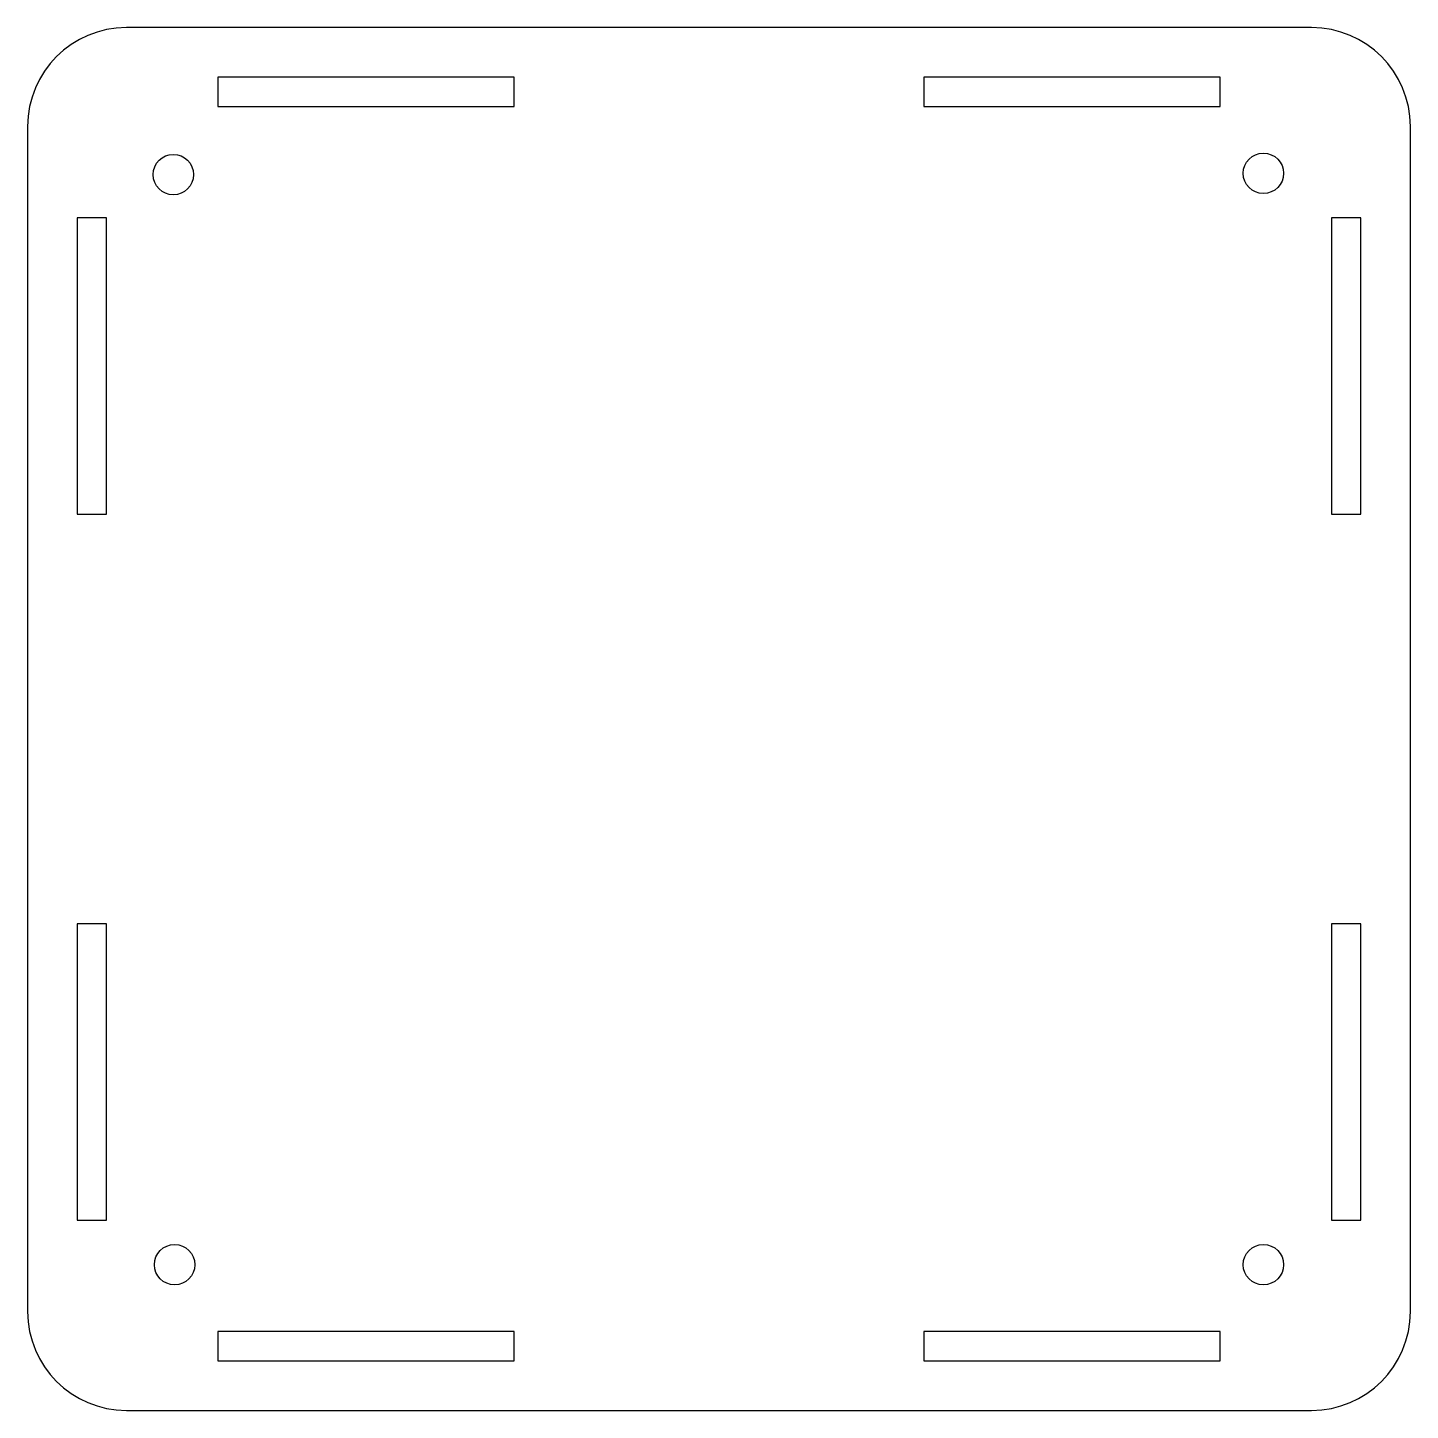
# Model space of a CAD drawing. Header units: millimetres. Extents: x -70 to 70, y -70 to 70.
import ezdxf

# ---------------------------------------------------------------- set-up
doc = ezdxf.new("R2010")
doc.units = ezdxf.units.MM

msp = doc.modelspace()

# ---------------------------------------------------------------- linework, layer by layer
at = {"color": 7, "linetype": 'Continuous', "lineweight": 25}
for p, q in [((60, 70), (-60, 70)), ((-20.75, 65), (-50.75, 65)), ((-50.75, 65), (-50.75, 62)), ((-20.75, 62), (-20.75, 65)), ((50.75, 65), (20.75, 65)), ((20.75, 65), (20.75, 62)), ((50.75, 62), (50.75, 65)), ((-50.75, 62), (-20.75, 62)), ((20.75, 62), (50.75, 62)), ((-70, 60), (-70, -60)), ((70, -60), (70, 60)), ((-62, 50.75), (-65, 50.75)), ((-65, 50.75), (-65, 20.75)), ((-62, 20.75), (-62, 50.75)), ((65, 50.75), (62, 50.75)), ((62, 50.75), (62, 20.75)), ((65, 20.75), (65, 50.75)), ((-65, 20.75), (-62, 20.75)), ((62, 20.75), (65, 20.75)), ((-62, -20.75), (-65, -20.75)), ((-65, -20.75), (-65, -50.75)), ((-62, -50.75), (-62, -20.75)), ((65, -20.75), (62, -20.75)), ((62, -20.75), (62, -50.75)), ((65, -50.75), (65, -20.75)), ((-65, -50.75), (-62, -50.75)), ((62, -50.75), (65, -50.75)), ((-20.75, -62), (-50.75, -62)), ((-50.75, -62), (-50.75, -65)), ((-20.75, -65), (-20.75, -62)), ((20.75, -62), (20.75, -65)), ((50.75, -62), (20.75, -62)), ((50.75, -65), (50.75, -62)), ((-50.75, -65), (-20.75, -65)), ((20.75, -65), (50.75, -65)), ((-60, -70), (60, -70))]:
    msp.add_line(p, q, dxfattribs=at)
for centre in [(-55.25, 55.12), (55.12, 55.25), (-55.12, -55.25), (55.12, -55.25)]:
    msp.add_circle(centre, 2.05, dxfattribs=at)
for centre, start, end in [((-60, 60), 90, 180), ((60, 60), 0, 90), ((-60, -60), 180, 270), ((60, -60), 270, 0)]:
    msp.add_arc(centre, 10, start, end, dxfattribs=at)

doc.saveas('drawing.dxf')
